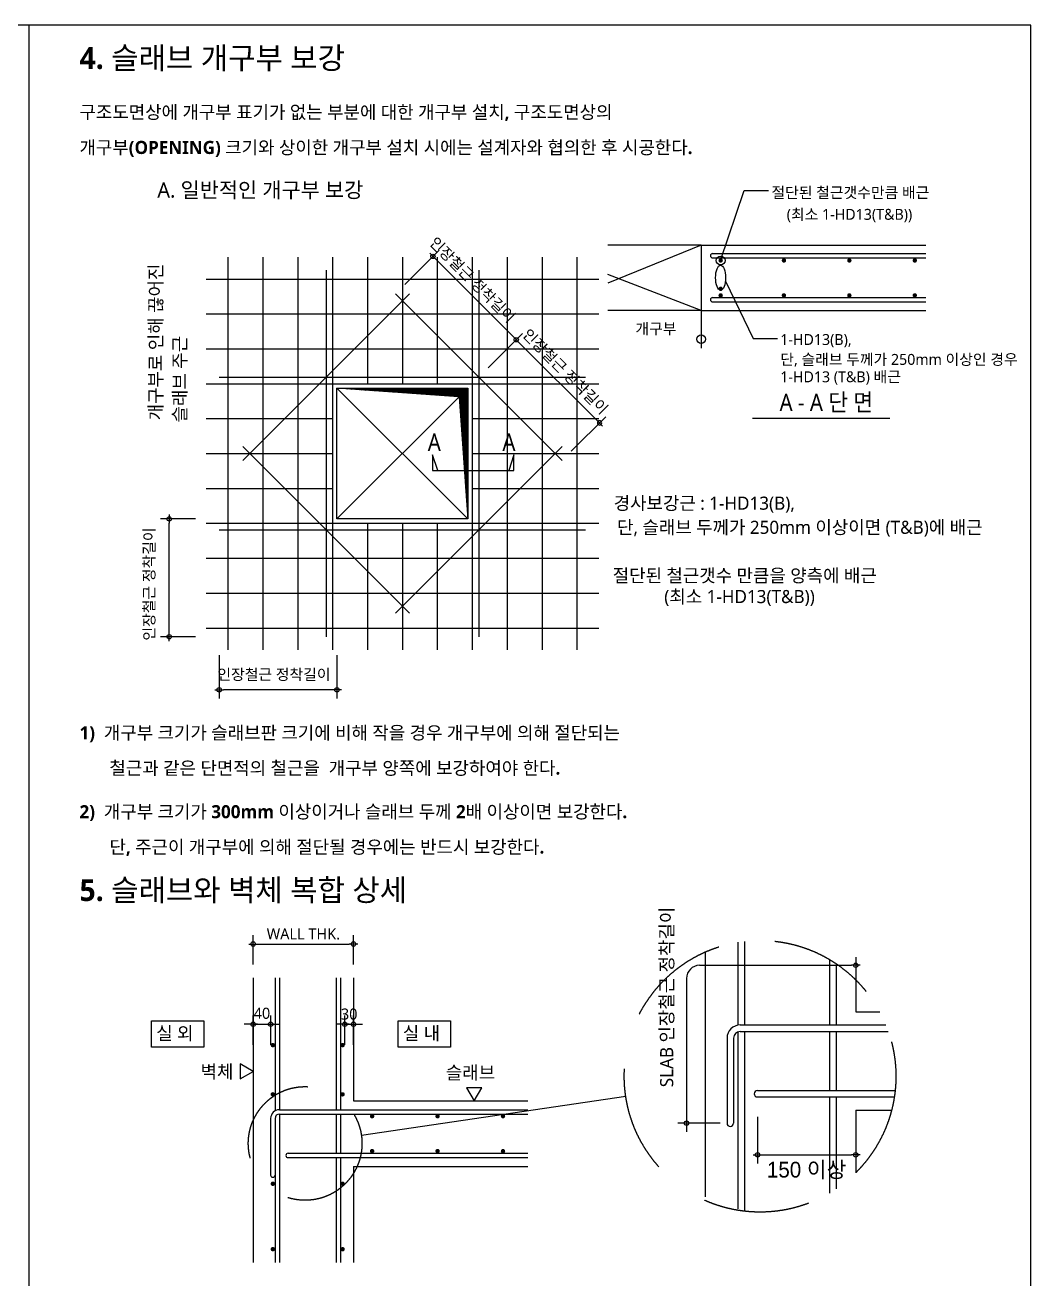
# Model space of a CAD drawing. Header units: millimetres. Extents: x 4573 to 501064, y -176100 to -4304.
# Drawn here: x 303045 to 325650, y -34179 to -6000 of the extents above; entities that cross this region are included whole.
import ezdxf
from ezdxf.enums import TextEntityAlignment as Align

# ---------------------------------------------------------------- set-up
doc = ezdxf.new("R2010")
doc.units = ezdxf.units.MM
doc.header["$LTSCALE"] = 800
for name, pattern in [('ACAD_ISO02W100', [15, 12, -3]), ('HID', [2.3, 1.5, -0.8]), ('PHANTOM', [25, 20, -1, 1, -1, 1, -1])]:
    doc.linetypes.add(name, pattern=pattern)
doc.layers.get('Defpoints').update_dxf_attribs({"color": 147})
for name, color, linetype in [('BAR', 40, 'Continuous'), ('BAR-S', 4, 'Continuous'), ('DIM', 7, 'Continuous'), ('ELE4', 4, 'Continuous'), ('ELE7', 7, 'Continuous'), ('MIDDLE', 6, 'Continuous'), ('RXLEADER', 7, 'Continuous'), ('SYM', 7, 'Continuous'), ('TEXT', 3, 'Continuous'), ('TEXT5', 7, 'Continuous'), ('W1', 2, 'Continuous'), ('X', 1, 'Continuous')]:
    doc.layers.add(name, color=color, linetype=linetype)
doc.styles.get("Standard").update_dxf_attribs({"font": 'malgun.ttf'})
doc.styles.add('XR-SHEET-맑은고딕', font='malgun.ttf')
doc.styles.add('맑은고딕B', font='malgunbd.ttf')
doc.dimstyles.new('DIM1', dxfattribs={"dimscale": 10, "dimtxt": 3, "dimasz": 1, "dimexe": 2, "dimexo": 3, "dimgap": 1, "dimtad": 1, "dimdec": 0, "dimzin": 0, "dimdsep": 46, "dimtxsty": 'XR-SHEET-맑은고딕', "dimblk1": 'DIMDOT', "dimblk2": 'DIMDOT', "dimsah": 1, "dimcen": -1, "dimdle": 1.5, "dimclrt": 3, "dimadec": 0, "dimazin": 0, "dimtfac": 1, "dimtdec": 0, "dimtix": 1, "dimtmove": 2, "dimatfit": 3, "dimldrblk": 'DIMDOT', "dimfxl": 1, "dimtvp": 1, "dimtolj": 1, "dimtzin": 0, "dimarcsym": 0})

# ---------------------------------------------------------------- blocks, each defined once
blk = doc.blocks.new('DIMDOT')
at = {"layer": 'DIM'}
blk.add_line((1, 0), (-1, 0), dxfattribs=at)
blk.add_circle((0, 0), 0.5, dxfattribs=at)
blk = doc.blocks.new('*D75')
at = {"layer": 'Defpoints', "color": 0, "transparency": 16777216}
for p in [(310426, -26652), (308171, -27415), (310426, -27415)]:
    blk.add_point(p, dxfattribs=at)
at = {"layer": 'DIM', "color": 0, "lineweight": -2, "transparency": 16777216}
for p, q in [((308171, -27115), (308171, -26452)), ((310426, -27115), (310426, -26452)), ((308271, -26652), (310326, -26652))]:
    blk.add_line(p, q, dxfattribs=at)
at = {"layer": 'DIM', "color": 0, "lineweight": -2, "transparency": 16777216, "xscale": 100, "yscale": 100, "zscale": 100, "rotation": 180}
blk.add_blockref('DIMDOT', (308171, -26652), dxfattribs=at)
at = {"layer": 'DIM', "color": 0, "lineweight": -2, "transparency": 16777216, "xscale": 100, "yscale": 100, "zscale": 100}
blk.add_blockref('DIMDOT', (310426, -26652), dxfattribs=at)
at = {"layer": 'DIM', "color": 4, "transparency": 16777216, "insert": (309299, -26427), "char_height": 250, "attachment_point": 5}
blk.add_mtext('\\A1;WALL THK.', dxfattribs=at)
blk = doc.blocks.new('*D76')
at = {"layer": 'Defpoints', "color": 0, "transparency": 16777216}
for p in [(308564, -28456), (308171, -29219), (308564, -29219)]:
    blk.add_point(p, dxfattribs=at)
at = {"layer": 'DIM', "color": 0, "lineweight": -2, "transparency": 16777216}
for p, q in [((308071, -28456), (307971, -28456)), ((308171, -28919), (308171, -28256)), ((308171, -28456), (308564, -28456)), ((308564, -28919), (308564, -28256)), ((308664, -28456), (308764, -28456))]:
    blk.add_line(p, q, dxfattribs=at)
at = {"layer": 'DIM', "color": 0, "lineweight": -2, "transparency": 16777216, "xscale": 100, "yscale": 100, "zscale": 100}
blk.add_blockref('DIMDOT', (308171, -28456), dxfattribs=at)
at = {"layer": 'DIM', "color": 0, "lineweight": -2, "transparency": 16777216, "xscale": 100, "yscale": 100, "zscale": 100, "rotation": 180}
blk.add_blockref('DIMDOT', (308564, -28456), dxfattribs=at)
at = {"layer": 'DIM', "color": 4, "transparency": 16777216, "insert": (308368, -28210), "char_height": 250, "attachment_point": 5}
blk.add_mtext('\\A1;40', dxfattribs=at)
blk = doc.blocks.new('*D77')
at = {"layer": 'Defpoints', "color": 0, "transparency": 16777216}
for p in [(310426, -28456), (310230, -29219), (310426, -29219)]:
    blk.add_point(p, dxfattribs=at)
at = {"layer": 'DIM', "color": 0, "lineweight": -2, "transparency": 16777216}
for p, q in [((310130, -28456), (310030, -28456)), ((310230, -28919), (310230, -28256)), ((310230, -28456), (310426, -28456)), ((310426, -28919), (310426, -28256)), ((310526, -28456), (310626, -28456))]:
    blk.add_line(p, q, dxfattribs=at)
at = {"layer": 'DIM', "color": 0, "lineweight": -2, "transparency": 16777216, "xscale": 100, "yscale": 100, "zscale": 100}
blk.add_blockref('DIMDOT', (310230, -28456), dxfattribs=at)
at = {"layer": 'DIM', "color": 0, "lineweight": -2, "transparency": 16777216, "xscale": 100, "yscale": 100, "zscale": 100, "rotation": 180}
blk.add_blockref('DIMDOT', (310426, -28456), dxfattribs=at)
at = {"layer": 'DIM', "color": 4, "transparency": 16777216, "insert": (310328, -28228), "char_height": 250, "attachment_point": 5}
blk.add_mtext('\\A1;30', dxfattribs=at)

msp = doc.modelspace()

# ---------------------------------------------------------------- hatches: boundary and pattern name
at = {"layer": 'ELE7'}
h = msp.add_hatch(dxfattribs=at)
h.set_pattern_fill('ANSI31', color=256, scale=98.039216, style=0)
h.set_pattern_definition([(45, (115668.276, 284049.718), (-8.6655243, 8.6655243), [])])
h.paths.add_polyline_path([(310054.2, -14158.3), (312799.3, -14354.4), (312995.4, -17099.5), (312995.4, -14158.3)])

# ---------------------------------------------------------------- linework, layer by layer
for points in [[(307877.4, -29345.7), (307877.4, -29685.3), (308171.5, -29515.5)], [(313307.2, -29885.3), (312967.6, -29885.3), (313137.4, -30179.4)]]:
    msp.add_lwpolyline(points, close=True)
at = {"layer": 'BAR'}
for p, q in [((318494.7, -11135.7), (323284.6, -11135.7)), ((318494.7, -11233.7), (323284.6, -11233.7)), ((309809.1, -11511.2), (309809.1, -19746.5)), ((313240.5, -11511.2), (313240.5, -19746.5)), ((307937.4, -15784.9), (311680.9, -12041.4)), ((315112.2, -15784.9), (311368.7, -12041.4)), ((318494.7, -12123.9), (323284.6, -12123.9)), ((318494.7, -12222), (323284.6, -12222)), ((307407.2, -13913.2), (315642.4, -13913.2)), ((307937.4, -15472.8), (311680.9, -19216.3)), ((315112.2, -15472.8), (311368.7, -19216.3)), ((307407.2, -17344.6), (315642.4, -17344.6)), ((319064.9, -26613.7), (319064.9, -28476.3)), ((319212, -26593), (319212, -28472.2)), ((321123.7, -27001.9), (321123.7, -28472.2)), ((321270.8, -27095.1), (321270.8, -28472.2)), ((308661.7, -27415.4), (308661.7, -30401.7)), ((308759.7, -27415.4), (308759.7, -30375.5)), ((310034.2, -27415.4), (310034.2, -30375.5)), ((310132.3, -27415.4), (310132.3, -30375.5)), ((319064.9, -28627.7), (319064.9, -32601.7)), ((319113.9, -28472.2), (322389.3, -28472.2)), ((319113.9, -28619.3), (322444.9, -28619.3)), ((319212, -28619.3), (319212, -32631.3)), ((321123.7, -28619.3), (321123.7, -29942.8)), ((321270.8, -28619.3), (321270.8, -29942.8)), ((318819.8, -28766.3), (318819.8, -30678.1)), ((318966.9, -28766.3), (318966.9, -30678.1)), ((319506.1, -29942.8), (322598.8, -29942.8)), ((319506.1, -30089.9), (322579.8, -30089.9)), ((321123.7, -30089.9), (321123.7, -32248.2)), ((321270.8, -30089.9), (321270.8, -32154.9)), ((308759.7, -30375.5), (314343, -30375.5)), ((308563.7, -30571.5), (308563.7, -31846.1)), ((308661.7, -30571.5), (308661.7, -31846.1)), ((308661.7, -30571.5), (308661.7, -33809.1)), ((308759.7, -30473.5), (314343, -30473.5)), ((308759.7, -30473.5), (308759.7, -33809.1)), ((310034.2, -30473.5), (310034.2, -31355.9)), ((310132.3, -30473.5), (310132.3, -31355.9)), ((308955.8, -31355.9), (314343, -31355.9)), ((308955.8, -31453.9), (314343, -31453.9)), ((310034.2, -31453.9), (310034.2, -33809.1)), ((310132.3, -31453.9), (310132.3, -33809.1))]:
    msp.add_line(p, q, dxfattribs=at)
for centre, radius, start, end in [((318494.7, -11184.7), 49, 90, 270), ((318494.7, -12173), 49, 90, 270), ((319113.9, -28766.3), 294.1, 90, 180), ((319113.9, -28766.3), 147.1, 90, 180), ((319506.1, -30016.3), 73.5, 90, 270), ((308759.7, -30571.5), 196.1, 90, 180), ((308759.7, -30571.5), 98, 90, 180), ((318893.3, -30678.1), 73.5, 180, 0), ((308955.8, -31404.9), 49, 90, 270), ((308612.7, -31846.1), 49, 180, 0)]:
    msp.add_arc(centre, radius, start, end, dxfattribs=at)
at = {"layer": 'BAR-S', "const_width": 49}
for points in [[(318652.7, -11290.6, 1), (318701.7, -11290.6, 1)], [(320074.2, -11290.6, 1), (320123.3, -11290.6, 1)], [(321544.8, -11290.6, 1), (321593.8, -11290.6, 1)], [(323015.4, -11290.6, 1), (323064.4, -11290.6, 1)], [(318652.7, -11927.6, 1), (318701.7, -11927.6, 1)], [(318652.7, -12074.6, 1), (318701.7, -12074.6, 1)], [(320074.2, -12074.6, 1), (320123.3, -12074.6, 1)], [(321544.8, -12074.6, 1), (321593.8, -12074.6, 1)], [(323015.4, -12074.6, 1), (323064.4, -12074.6, 1)], [(308588.2, -28924.6, 1), (308637.2, -28924.6, 1)], [(310156.8, -28924.6, 1), (310205.8, -28924.6, 1)], [(308588.2, -30030.8, 1), (308637.2, -30030.8, 1)], [(310156.8, -30030.8, 1), (310205.8, -30030.8, 1)], [(310819.7, -30522.5, 1), (310868.7, -30522.5, 1)], [(312290.3, -30522.5, 1), (312339.3, -30522.5, 1)], [(313760.9, -30522.5, 1), (313809.9, -30522.5, 1)], [(310819.7, -31306.5, 1), (310868.7, -31306.5, 1)], [(312290.3, -31306.5, 1), (312339.3, -31306.5, 1)], [(313760.9, -31306.5, 1), (313809.9, -31306.5, 1)], [(308588.2, -32040.5, 1), (308637.2, -32040.5, 1)], [(310156.8, -32040.5, 1), (310205.8, -32040.5, 1)], [(308588.2, -33511.1, 1), (308637.2, -33511.1, 1)], [(310156.8, -33511.1, 1), (310205.8, -33511.1, 1)]]:
    msp.add_lwpolyline(points, format="xyb", close=True, dxfattribs=at)
at = {"layer": 'DIM'}
for p, q in [((311576.7, -11833.5), (312349.8, -11060.4)), ((312280.5, -11268.3), (314013.6, -13001.4)), ((318238.3, -12418.1), (318238.3, -13258.4)), ((313448.5, -13705.2), (314221.6, -12932.1)), ((315885.4, -14873.2), (314152.3, -13140.1)), ((315320.2, -15577), (316093.3, -14803.9)), ((306874.9, -17099.5), (306087.4, -17099.5)), ((306283.5, -19648.5), (306283.5, -17197.5)), ((306874.9, -19746.5), (306087.4, -19746.5)), ((307407.2, -20160.8), (307407.2, -21135.8)), ((310054.2, -20160.8), (310054.2, -21135.8)), ((309956.2, -20939.7), (307505.2, -20939.7)), ((321712, -26946.2), (321712, -27992.9)), ((318204.2, -27130.9), (321613.9, -27130.9)), ((317910.1, -27425), (317910.1, -30678.1)), ((318662.6, -30678.1), (317714, -30678.1)), ((319506.1, -30539.5), (319506.1, -31586.2)), ((317910.1, -30776.1), (317910.1, -30874.2)), ((319604.1, -31390.1), (321613.9, -31390.1))]:
    msp.add_line(p, q, dxfattribs=at)
msp.add_lwpolyline([(316139.3, -13059.9, 0, 98, 0), (316433.4, -13059.9, 0, 0, 0), (318238.3, -13059.9, 0, 0, 0)], format="xyseb", dxfattribs=at)
msp.add_circle((318238.3, -13059.9), 98, dxfattribs=at)
msp.add_arc((318204.2, -27425), 294.1, 90, 180, dxfattribs=at)
at = {"layer": 'ELE4', "color": 2}
msp.add_line((303139.5, -57300), (303139.5, -6016.5), dxfattribs=at)
at = {"layer": 'ELE4'}
msp.add_lwpolyline([(256950, -57300), (325650, -57300), (325650, -6000), (256950, -6000)], close=True, dxfattribs=at)
at = {"layer": 'ELE7'}
for p, q in [((318238.3, -10947.5), (316139.3, -10947.5)), ((307603.2, -11217.1), (307603.2, -20040.6)), ((308387.5, -11217.1), (308387.5, -20040.6)), ((309171.9, -11217.1), (309171.9, -20040.6)), ((309956.2, -11217.1), (309956.2, -20040.6)), ((310740.5, -11217.1), (310740.5, -14060.3)), ((311524.8, -11217.1), (311524.8, -14060.3)), ((312309.1, -11217.1), (312309.1, -14060.3)), ((313093.4, -11217.1), (313093.4, -20040.6)), ((313877.7, -11217.1), (313877.7, -20040.6)), ((314662.1, -11217.1), (314662.1, -20040.6)), ((315446.4, -11217.1), (315446.4, -20040.6)), ((307113, -11707.3), (315936.6, -11707.3)), ((307113, -12491.6), (315936.6, -12491.6)), ((318238.3, -12418.1), (316139.3, -12418.1)), ((307113, -13275.9), (315936.6, -13275.9)), ((307113, -14060.3), (315936.6, -14060.3)), ((312799.3, -14354.4), (310054.2, -14158.3)), ((312799.3, -14354.4), (312995.4, -17099.5)), ((307113, -14844.6), (309956.2, -14844.6)), ((313093.4, -14844.6), (315936.6, -14844.6)), ((307113, -15628.9), (309956.2, -15628.9)), ((313093.4, -15628.9), (315936.6, -15628.9)), ((307113, -16413.2), (309956.2, -16413.2)), ((313093.4, -16413.2), (315936.6, -16413.2)), ((307113, -17197.5), (315936.6, -17197.5)), ((310740.5, -17197.5), (310740.5, -20040.6)), ((311524.8, -17197.5), (311524.8, -20040.6)), ((312309.1, -17197.5), (312309.1, -20040.6)), ((307113, -17981.8), (315936.6, -17981.8)), ((307113, -18766.1), (315936.6, -18766.1)), ((307113, -19550.4), (315936.6, -19550.4))]:
    msp.add_line(p, q, dxfattribs=at)
msp.add_lwpolyline([(310054.2, -14158.3), (312995.4, -14158.3), (312995.4, -17099.5), (310054.2, -17099.5)], close=True, dxfattribs=at)
at = {"layer": 'RXLEADER'}
for points in [[(318677.2, -11290.6), (319208.5, -9718.7), (319754.5, -9718.7)], [(318784.9, -11752.9), (319411, -13040.5), (319957, -13040.5)]]:
    msp.add_lwpolyline(points, dxfattribs=at)
for points in [[(310740.5, -13583.7, 0, 98, 0), (310446.4, -13583.7, 0, 0, 0), (306838, -13583.7, 0, 0, 0)], [(307849.3, -14844.6, 0, 98, 0), (307849.3, -14550.4, 0, 0, 0), (307849.3, -13583.7, 0, 0, 0)], [(307849.3, -15628.9, 0, 98, 0), (307849.3, -15334.8, 0, 0, 0), (307849.3, -13739.7, 0, 0, 0)], [(311524.8, -13583.7, 0, 98, 0), (311230.7, -13583.7, 0, 0, 0), (309635.6, -13583.7, 0, 0, 0)], [(312309.1, -13583.7, 0, 98, 0), (312015, -13583.7, 0, 0, 0), (310419.9, -13583.7, 0, 0, 0)], [(307849.3, -16413.2, 0, 98, 0), (307849.3, -16119.1, 0, 0, 0), (307849.3, -14524, 0, 0, 0)], [(313827.6, -16757.5, 0, 98, 0), (314121.7, -16757.5, 0, 0, 0), (316152.3, -16757.5, 0, 0, 0)], [(314262.9, -17344.6, 0, 98, 0), (314262.9, -17638.7, 0, 0, 0), (314262.9, -18362.6, 0, 0, 0)], [(313240.5, -18362.6, 0, 98, 0), (313534.6, -18362.6, 0, 0, 0), (316152.3, -18362.6, 0, 0, 0)]]:
    msp.add_lwpolyline(points, format="xyseb", dxfattribs=at)
msp.add_circle((318677.2, -11290.6), 98, dxfattribs=at)
msp.add_ellipse((318675.9, -11679.4), major_axis=(0, 279.9), ratio=0.4035082, dxfattribs=at)
at = {"layer": 'SYM'}
msp.add_line((310602.2, -30948), (316543.6, -30070.8), dxfattribs=at)
at = {"layer": 'SYM', "linetype": 'PHANTOM'}
msp.add_lwpolyline([(312318.8, -16012.3), (312201.1, -15659.4), (312201.1, -16012.3), (314030.8, -16012.3), (314030.8, -15659.4), (313913.1, -16012.3)], dxfattribs=at)
at = {"layer": 'SYM', "color": 7}
for points in [[(305888.3, -28380.5), (307064.8, -28380.5), (307064.8, -28968.7), (305888.3, -28968.7)], [(311430.9, -28380.5), (312607.4, -28380.5), (312607.4, -28968.7), (311430.9, -28968.7)]]:
    msp.add_lwpolyline(points, close=True, dxfattribs=at)
at = {"layer": 'SYM', "linetype": 'HID', "ltscale": 2}
for centre, radius in [((319563.1, -29625), 3052.3), ((309338.7, -31134.6), 1277.2)]:
    msp.add_circle(centre, radius, dxfattribs=at)
at = {"layer": 'TEXT'}
msp.add_line((319396, -14832.2), (322476.3, -14832.2), dxfattribs=at)
at = {"layer": 'W1'}
for p, q in [((318238.3, -10947.5), (323284.6, -10947.5)), ((318238.3, -10947.5), (318238.3, -12418.1)), ((318238.3, -12418.1), (323284.6, -12418.1)), ((318329.6, -26833.1), (318329.6, -32332)), ((308171.5, -27415.4), (308171.5, -33809.1)), ((310426.4, -27415.4), (310426.4, -30179.4)), ((321712, -27457.3), (321712, -28178.1)), ((321712, -28178.1), (322250.7, -28178.1)), ((310426.4, -30179.4), (314343, -30179.4)), ((321712, -30384), (321712, -31792.7)), ((321712, -30384), (322519.6, -30384)), ((310426.4, -31650), (310426.4, -33809.1)), ((310426.4, -31650), (314343, -31650))]:
    msp.add_line(p, q, dxfattribs=at)
at = {"layer": 'X'}
for p, q in [((318238.3, -10947.5), (316139.3, -11797.4)), ((318238.3, -12418.1), (316139.3, -11604.8)), ((312995.4, -14158.3), (310054.2, -17099.5)), ((310054.2, -14158.3), (312995.4, -17099.5))]:
    msp.add_line(p, q, dxfattribs=at)

# ---------------------------------------------------------------- block references
at = {"layer": 'DIM', "linetype": 'ByBlock', "xscale": 98.03921568624061, "yscale": 98.03921568624061, "zscale": 98.03921568624061, "rotation": 135}
msp.add_blockref('DIMDOT', (312211.2, -11199), dxfattribs=at)
at = {"layer": 'DIM'}
for p, xscale, yscale, zscale, rotation in [((314082.9, -13070.8), 98.03921568624062, 98.03921568624062, 98.03921568624062, 315), ((315954.7, -14942.5), -98.03921568624062, 98.0392156862745, 98.0392156862745, 134.9999999999999), ((306283.5, -17099.5), 98.0392156862745, 98.0392156862745, 98.0392156862745, 90), ((306283.5, -19746.5), 98.0392156862745, 98.0392156862745, 98.0392156862745, 270), ((307407.2, -20939.7), 98.0392156862745, 98.0392156862745, 98.0392156862745, 180), ((317910.1, -30678.1), 98.0392156862745, 98.0392156862745, 98.0392156862745, 90), ((319506.1, -31390.1), 98.0392156862745, 98.0392156862745, 98.0392156862745, 180)]:
    msp.add_blockref('DIMDOT', p, dxfattribs=dict(at, xscale=xscale, yscale=yscale, zscale=zscale, rotation=rotation))
at = {"layer": 'DIM', "xscale": 98.0392156862745, "yscale": 98.0392156862745, "zscale": 98.0392156862745}
for p in [(310054.2, -20939.7), (321712, -27130.9), (321712, -31390.1)]:
    msp.add_blockref('DIMDOT', p, dxfattribs=at)

# ---------------------------------------------------------------- texts
at = {"layer": 'DIM', "style": 'XR-SHEET-맑은고딕'}
for rotation, p in [(315, (312114.6, -10908.5)), (315, (314202.8, -12972.3)), (90, (305952.7, -19834.2))]:
    msp.add_text('인장철근 정착길이', height=245.1, rotation=rotation, dxfattribs=at).set_placement(p)
at = {"layer": 'DIM', "linetype": 'Continuous', "style": 'XR-SHEET-맑은고딕'}
msp.add_text('개구부', height=245.1, dxfattribs=at).set_placement((316761.3, -12948.4))
at = {"layer": 'DIM', "style": 'XR-SHEET-맑은고딕'}
msp.add_text('인장철근 정착길이', height=245.1, dxfattribs=at).set_placement((307365.9, -20716.5))
at = {"layer": 'DIM', "color": 3, "insert": (317479.5, -27842.6), "char_height": 294.118, "attachment_point": 5, "rotation": 90, "style": 'XR-SHEET-맑은고딕'}
msp.add_mtext('SLAB 인장철근 정착길이', dxfattribs=at)
at = {"layer": 'DIM', "insert": (320609, -31742.3), "char_height": 352.941, "attachment_point": 5, "style": 'XR-SHEET-맑은고딕'}
msp.add_mtext('{\\f굴림|b0|i0|c129|p49;150 이상}', dxfattribs=at)
at = {"layer": 'MIDDLE', "style": '맑은고딕B'}
for s, p in [('4. 슬래브 개구부 보강', (304267, -6984.7)), ('5. 슬래브와 벽체 복합 상세', (304267, -25685.3))]:
    msp.add_text(s, height=490.196, dxfattribs=at).set_placement(p)
at = {"layer": 'RXLEADER', "linetype": 'Continuous', "style": 'XR-SHEET-맑은고딕'}
for s, height, p in [('절단된 철근갯수만큼 배근', 245.098, (319817.9, -9886.2)), ('(최소 1-HD13(T&B))', 245.098, (320162.4, -10376.3)), ('1-HD13(B),', 245.1, (320016.9, -13189.5)), ('단, 슬래브 두께가 250mm 이상인 경우', 245.098, (320016.9, -13636.1)), ('1-HD13 (T&B) 배근', 245.098, (320016.9, -14027.3))]:
    msp.add_text(s, height=height, dxfattribs=at).set_placement(p)
at = {"layer": 'RXLEADER', "style": 'XR-SHEET-맑은고딕'}
for s, p in [('경사보강근 : 1-HD13(B),', (316272.8, -16891.9)), ('단, 슬래브 두께가 250mm 이상이면 (T&B)에 배근', (316348.3, -17434.1)), ('절단된 철근갯수 만큼을 양측에 배근', (316251.1, -18517.8)), ('(최소 1-HD13(T&B))', (317409.2, -18990.5))]:
    msp.add_text(s, height=294.118, dxfattribs=at).set_placement(p)
at = {"layer": 'TEXT', "linetype": 'Continuous', "style": 'XR-SHEET-맑은고딕'}
for s, height, p in [('A. 일반적인 개구부 보강', 343.137, (306016.8, -9877.8)), ('실 외', 294.12, (305991.5, -28804.9)), ('실 내', 294.12, (311534.1, -28804.9)), ('벽체', 294.12, (306988.2, -29666.4)), ('슬래브', 294.12, (312500.4, -29690.6))]:
    msp.add_text(s, height=height, dxfattribs=at).set_placement(p)
for s, height, p in [('개구부로 인해 끊어진', 294.118, (306126.5, -14883.1)), ('슬래브 주근', 294.12, (306667.1, -14930.5))]:
    msp.add_text(s, height=height, rotation=90, dxfattribs=at).set_placement(p)
at = {"layer": 'TEXT', "linetype": 'Continuous', "style": 'XR-SHEET-맑은고딕', "width": 0.9}
for s, height, p in [('A - A 단 면', 392.16, (321051, -14477.9)), ('A', 392.2, (312242.2, -15374.9)), ('A', 392.2, (313918.7, -15374.9))]:
    msp.add_text(s, height=height, dxfattribs=at).set_placement(p, align=Align.MIDDLE_CENTER)
at = {"layer": 'TEXT5', "color": 7, "linetype": 'ACAD_ISO02W100', "style": '맑은고딕B'}
for s, p in [('구조도면상에 개구부 표기가 없는 부분에 대한 개구부 설치, 구조도면상의', (304267, -8103.3)), ('개구부(OPENING) 크기와 상이한 개구부 설치 시에는 설계자와 협의한 후 시공한다.', (304267, -8897.4)), ('1)  개구부 크기가 슬래브판 크기에 비해 작을 경우 개구부에 의해 절단되는', (304267, -22051.1)), ('철근과 같은 단면적의 철근을  개구부 양쪽에 보강하여야 한다.', (304941, -22845.2)), ('2)  개구부 크기가 300mm 이상이거나 슬래브 두께 2배 이상이면 보강한다.', (304267, -23825.6)), ('단, 주근이 개구부에 의해 절단될 경우에는 반드시 보강한다.', (304941, -24619.7))]:
    msp.add_text(s, height=294.118, dxfattribs=at).set_placement(p)

# ---------------------------------------------------------------- dimensions: what is measured, and where the dimension line sits
at = {"layer": 'DIM'}
for base, p1, p2, text, picture, middle in [((310426.4, -26652.3), (308171.5, -27415.4), (310426.4, -27415.4), 'WALL THK.', '*D75', (309298.9, -26427.2)), ((310426.4, -28455.6), (310230.3, -29218.7), (310426.4, -29218.7), '30', '*D77', (310328.4, -28227.9))]:
    dim = msp.add_linear_dim(base=base, p1=p1, p2=p2, text=text, dimstyle='DIM1', override={"dimscale": 100, "dimtxt": 2.5, "dimtxsty": 'Standard', "dimclrt": 4}, dxfattribs=at)
    dim.commit()
    dim.dimension.update_dxf_attribs({"geometry": picture, "text_midpoint": middle})
dim = msp.add_linear_dim(base=(308563.7, -28455.6), p1=(308171.5, -29218.7), p2=(308563.7, -29218.7), text='40', dimstyle='DIM1', override={"dimscale": 100, "dimtxt": 2.5, "dimtxsty": 'Standard', "dimclrt": 4}, dxfattribs=at)
dim.commit()
dim.dimension.update_dxf_attribs({"geometry": '*D76', "text_midpoint": (308367.6, -28210.3), "dimtype": 160})

doc.saveas('drawing.dxf')
